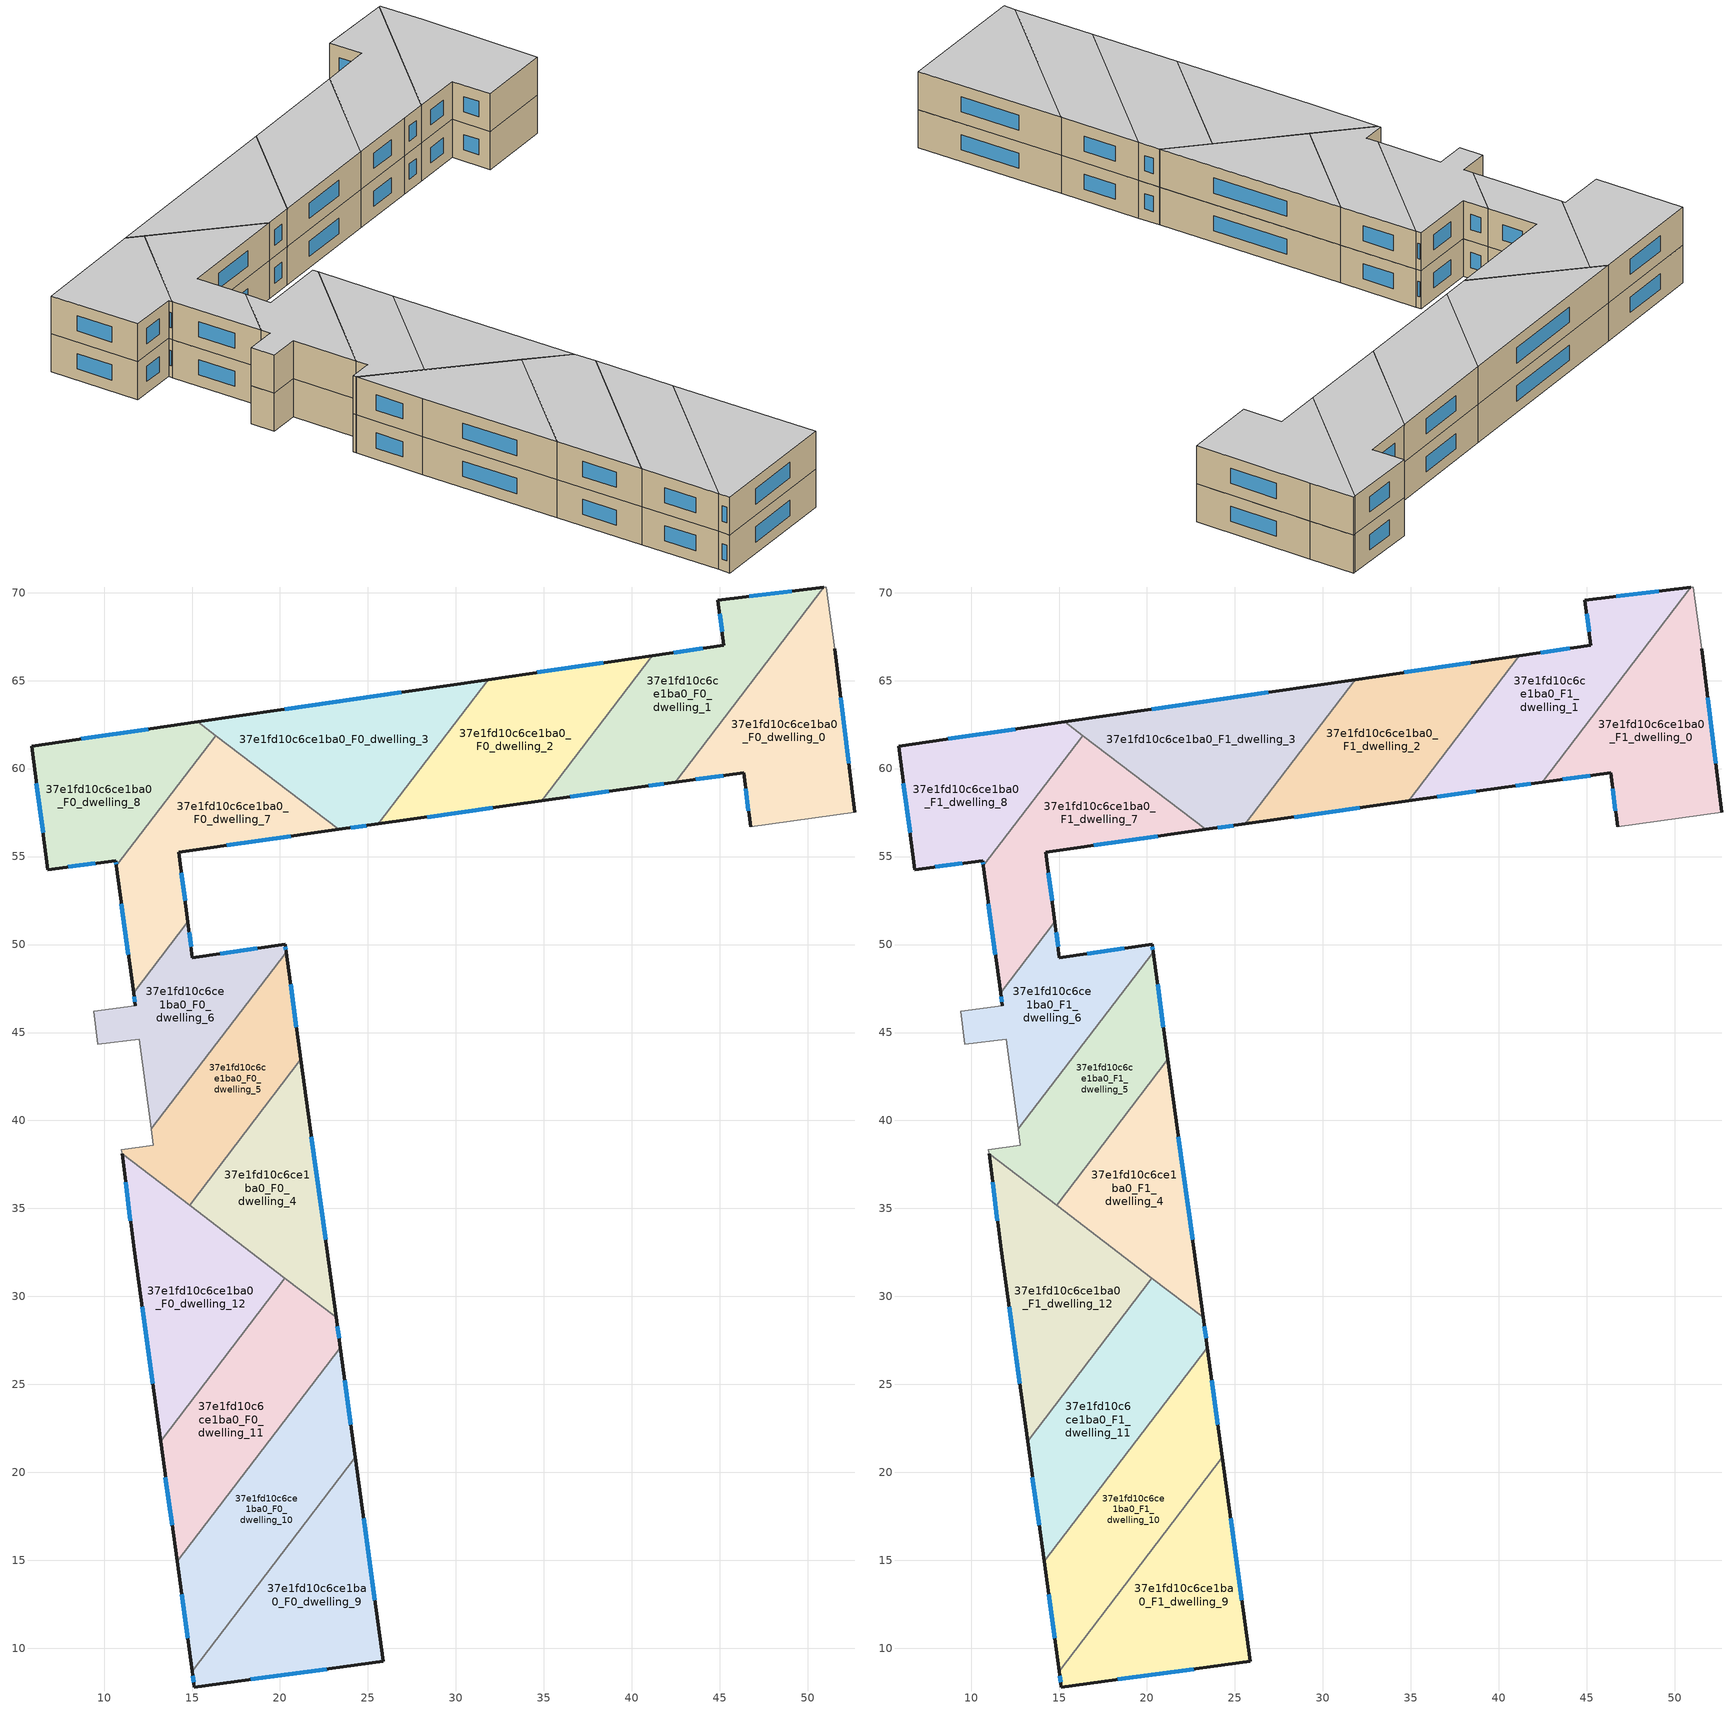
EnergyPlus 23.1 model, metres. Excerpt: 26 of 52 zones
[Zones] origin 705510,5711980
37e1fd10c6ce1ba0_F0_dwelling_0
 floor ground (EU_floor_Construction): 51.06,70.32 51.52,66.82 52.68,57.52 46.74,56.69 46.35,59.76 42.45,59.23 50.9,70.3 z0
 wall outside (EU_wall_Construction): 42.45,59.23 46.35,59.76 46.74,56.69 / 52.68,57.52 51.52,66.82 z0:3
 wall adiabatic (EU_wall_Construction): 46.74,56.69 52.68,57.52 / 51.52,66.82 51.06,70.32 50.9,70.3 z0:3
 wall to 37e1fd10c6ce1ba0_F0_dwelling_1 (EU_wall_Construction): 50.9,70.3 42.45,59.23 z0:3
 window (EU_Window_Construction): 46.46,58.84 46.62,57.61 / 43.62,59.39 45.18,59.6 / 52.33,60.31 51.87,64.04 z0.9:2.1
37e1fd10c6ce1ba0_F0_dwelling_1
 floor ground (EU_floor_Construction): 50.9,70.3 42.45,59.23 40.32,58.94 34.87,58.17 41.16,66.42 45.23,67.01 44.87,69.58 z0
 wall outside (EU_wall_Construction): 34.87,58.17 40.32,58.94 42.45,59.23 / 50.9,70.3 44.87,69.58 45.23,67.01 41.16,66.42 z0:3
 wall to 37e1fd10c6ce1ba0_F0_dwelling_2 (EU_wall_Construction): 41.16,66.42 34.87,58.17 z0:3
 window (EU_Window_Construction): 40.96,59.03 41.81,59.14 / 36.5,58.4 38.69,58.71 / 44.01,66.83 42.38,66.59 / 44.98,68.81 45.12,67.78 / 49.09,70.08 46.68,69.79 z0.9:2.1
37e1fd10c6ce1ba0_F0_dwelling_10
 floor ground (EU_floor_Construction): 23.43,27.09 24.28,20.85 15.01,8.71 14.15,14.94 z0
 wall outside (EU_wall_Construction): 14.15,14.94 15.01,8.71 / 24.28,20.85 23.43,27.09 z0:3
 wall to 37e1fd10c6ce1ba0_F0_dwelling_11 (EU_wall_Construction): 23.43,27.09 14.15,14.94 z0:3
 wall to 37e1fd10c6ce1ba0_F0_dwelling_9 (EU_wall_Construction): 15.01,8.71 24.28,20.85 z0:3
 window (EU_Window_Construction): 14.41,13.07 14.76,10.57 / 24.02,22.72 23.68,25.23 z0.9:2.1
37e1fd10c6ce1ba0_F0_dwelling_11
 floor ground (EU_floor_Construction): 23.19,28.83 23.43,27.09 14.15,14.94 13.21,21.78 20.28,31.05 z0
 wall outside (EU_wall_Construction): 23.43,27.09 23.19,28.83 / 13.21,21.78 14.15,14.94 z0:3
 wall to 37e1fd10c6ce1ba0_F0_dwelling_12 (EU_wall_Construction): 20.28,31.05 13.21,21.78 z0:3
 wall to 37e1fd10c6ce1ba0_F0_dwelling_4 (EU_wall_Construction): 23.19,28.83 20.28,31.05 z0:3
 window (EU_Window_Construction): 23.35,27.61 23.26,28.31 / 13.49,19.73 13.87,16.99 z0.9:2.1
37e1fd10c6ce1ba0_F0_dwelling_12
 floor ground (EU_floor_Construction): 20.28,31.05 13.21,21.78 11.71,32.67 11.02,38.11 z0
 wall outside (EU_wall_Construction): 11.02,38.11 11.71,32.67 13.21,21.78 z0:3
 wall to 37e1fd10c6ce1ba0_F0_dwelling_5 (EU_wall_Construction): 14.86,35.18 11.02,38.11 z0:3
 wall to 37e1fd10c6ce1ba0_F0_dwelling_4 (EU_wall_Construction): 20.28,31.05 14.86,35.18 z0:3
 window (EU_Window_Construction): 12.16,29.41 12.76,25.04 / 11.23,36.48 11.5,34.3 z0.9:2.1
37e1fd10c6ce1ba0_F0_dwelling_2
 floor ground (EU_floor_Construction): 41.16,66.42 34.87,58.17 25.57,56.85 31.83,65.06 z0
 wall outside (EU_wall_Construction): 25.57,56.85 34.87,58.17 / 41.16,66.42 31.83,65.06 z0:3
 wall to 37e1fd10c6ce1ba0_F0_dwelling_3 (EU_wall_Construction): 31.83,65.06 25.57,56.85 z0:3
 window (EU_Window_Construction): 28.36,57.25 32.09,57.77 / 38.37,66.01 34.62,65.46 z0.9:2.1
37e1fd10c6ce1ba0_F0_dwelling_3
 floor ground (EU_floor_Construction): 31.83,65.06 25.57,56.85 23.34,56.54 15.33,62.65 z0
 wall outside (EU_wall_Construction): 23.34,56.54 25.57,56.85 / 31.83,65.06 15.33,62.65 z0:3
 wall to 37e1fd10c6ce1ba0_F0_dwelling_7 (EU_wall_Construction): 16.35,61.87 23.34,56.54 z0:3
 wall to 37e1fd10c6ce1ba0_F0_dwelling_8 (EU_wall_Construction): 15.33,62.65 16.35,61.87 z0:3
 window (EU_Window_Construction): 24.01,56.63 24.9,56.76 / 26.89,64.34 20.27,63.37 z0.9:2.1
37e1fd10c6ce1ba0_F0_dwelling_4
 floor ground (EU_floor_Construction): 21.19,43.47 23.19,28.83 14.86,35.18 z0
 wall outside (EU_wall_Construction): 23.19,28.83 21.19,43.47 z0:3
 wall to 37e1fd10c6ce1ba0_F0_dwelling_5 (EU_wall_Construction): 21.19,43.47 14.86,35.18 z0:3
 window (EU_Window_Construction): 22.59,33.21 21.79,39.09 z0.9:2.1
37e1fd10c6ce1ba0_F0_dwelling_5
 floor ground (EU_floor_Construction): 20.35,49.58 21.19,43.47 14.86,35.18 11.02,38.11 10.99,38.35 12.8,38.59 12.68,39.52 z0
 wall outside (EU_wall_Construction): 21.19,43.47 20.35,49.58 z0:3
 wall adiabatic (EU_wall_Construction): 12.68,39.52 12.8,38.59 10.99,38.35 11.02,38.11 z0:3
 wall to 37e1fd10c6ce1ba0_F0_dwelling_6 (EU_wall_Construction): 20.35,49.58 12.68,39.52 z0:3
 window (EU_Window_Construction): 20.94,45.3 20.6,47.75 z0.9:2.1
37e1fd10c6ce1ba0_F0_dwelling_6
 floor ground (EU_floor_Construction): 20.29,50.01 20.35,49.58 12.68,39.52 12.02,44.63 9.65,44.32 9.41,46.2 11.78,46.52 11.68,47.26 14.76,51.29 15.02,49.26 z0
 wall outside (EU_wall_Construction): 11.68,47.26 11.78,46.52 / 20.35,49.58 20.29,50.01 15.02,49.26 14.76,51.29 z0:3
 wall adiabatic (EU_wall_Construction): 11.78,46.52 9.41,46.2 9.65,44.32 12.02,44.63 12.68,39.52 z0:3
 wall to 37e1fd10c6ce1ba0_F0_dwelling_7 (EU_wall_Construction): 14.76,51.29 11.68,47.26 z0:3
 window (EU_Window_Construction): 11.71,47.04 11.75,46.74 / 14.94,49.87 14.84,50.69 / 18.72,49.78 16.6,49.48 / 20.33,49.7 20.31,49.88 z0.9:2.1
37e1fd10c6ce1ba0_F0_dwelling_7
 floor ground (EU_floor_Construction): 23.34,56.54 14.24,55.25 14.76,51.29 11.68,47.26 10.7,54.47 16.35,61.87 z0
 wall outside (EU_wall_Construction): 14.76,51.29 14.24,55.25 23.34,56.54 / 10.7,54.47 11.68,47.26 z0:3
 wall to 37e1fd10c6ce1ba0_F0_dwelling_8 (EU_wall_Construction): 16.35,61.87 10.7,54.47 z0:3
 window (EU_Window_Construction): 14.6,52.48 14.39,54.07 / 10.99,52.31 11.38,49.42 / 16.96,55.64 20.62,56.15 z0.9:2.1
37e1fd10c6ce1ba0_F0_dwelling_8
 floor ground (EU_floor_Construction): 16.35,61.87 10.7,54.47 10.66,54.76 6.81,54.26 5.88,61.27 15.33,62.65 z0
 wall outside (EU_wall_Construction): 15.33,62.65 5.88,61.27 6.81,54.26 10.66,54.76 10.7,54.47 z0:3
 window (EU_Window_Construction): 10.67,54.67 10.69,54.56 / 7.96,54.41 9.51,54.61 / 6.16,59.17 6.53,56.36 / 12.5,62.24 8.71,61.69 z0.9:2.1
37e1fd10c6ce1ba0_F0_dwelling_9
 floor ground (EU_floor_Construction): 24.28,20.85 25.86,9.26 15.14,7.8 15.01,8.71 z0
 wall outside (EU_wall_Construction): 15.01,8.71 15.14,7.8 25.86,9.26 24.28,20.85 z0:3
 window (EU_Window_Construction): 25.39,12.73 24.75,17.38 / 18.35,8.24 22.65,8.83 / 15.05,8.44 15.1,8.07 z0.9:2.1
37e1fd10c6ce1ba0_F1_dwelling_0
 floor to 37e1fd10c6ce1ba0_F0_dwelling_0 (EU_floor_Construction): 51.06,70.32 51.52,66.82 52.68,57.52 46.74,56.69 46.35,59.76 42.45,59.23 50.9,70.3 z3
 wall outside (EU_wall_Construction): 42.45,59.23 46.35,59.76 46.74,56.69 / 52.68,57.52 51.52,66.82 z3:6
 wall adiabatic (EU_wall_Construction): 46.74,56.69 52.68,57.52 / 51.52,66.82 51.06,70.32 50.9,70.3 z3:6
 wall to 37e1fd10c6ce1ba0_F1_dwelling_1 (EU_wall_Construction): 50.9,70.3 42.45,59.23 z3:6
 window (EU_Window_Construction): 46.46,58.84 46.62,57.61 / 43.62,59.39 45.18,59.6 / 52.33,60.31 51.87,64.04 z3.9:5.1
 ceiling to 37e1fd10c6ce1ba0_F2_dwelling_0 (EU_floor_Construction): 52.68,57.52 51.52,66.82 51.06,70.32 50.9,70.3 42.45,59.23 46.35,59.76 46.74,56.69 z6
37e1fd10c6ce1ba0_F1_dwelling_1
 floor to 37e1fd10c6ce1ba0_F0_dwelling_1 (EU_floor_Construction): 50.9,70.3 42.45,59.23 40.32,58.94 34.87,58.17 41.16,66.42 45.23,67.01 44.87,69.58 z3
 wall outside (EU_wall_Construction): 34.87,58.17 40.32,58.94 42.45,59.23 / 50.9,70.3 44.87,69.58 45.23,67.01 41.16,66.42 z3:6
 wall to 37e1fd10c6ce1ba0_F1_dwelling_2 (EU_wall_Construction): 41.16,66.42 34.87,58.17 z3:6
 window (EU_Window_Construction): 40.96,59.03 41.81,59.14 / 36.5,58.4 38.69,58.71 / 44.01,66.83 42.38,66.59 / 44.98,68.81 45.12,67.78 / 49.09,70.08 46.68,69.79 z3.9:5.1
 ceiling to 37e1fd10c6ce1ba0_F2_dwelling_1 (EU_floor_Construction): 42.45,59.23 50.9,70.3 44.87,69.58 45.23,67.01 41.16,66.42 34.87,58.17 40.32,58.94 z6
37e1fd10c6ce1ba0_F1_dwelling_10
 floor to 37e1fd10c6ce1ba0_F0_dwelling_10 (EU_floor_Construction): 23.42,27.09 24.28,20.85 15.01,8.71 14.15,14.94 z3
 wall outside (EU_wall_Construction): 14.15,14.94 15.01,8.71 / 24.28,20.85 23.43,27.09 z3:6
 wall to 37e1fd10c6ce1ba0_F1_dwelling_11 (EU_wall_Construction): 23.43,27.09 14.15,14.94 z3:6
 wall to 37e1fd10c6ce1ba0_F1_dwelling_9 (EU_wall_Construction): 15.01,8.71 24.28,20.85 z3:6
 window (EU_Window_Construction): 14.41,13.07 14.76,10.57 / 24.02,22.72 23.68,25.23 z3.9:5.1
 ceiling to 37e1fd10c6ce1ba0_F2_dwelling_10 (EU_floor_Construction): 15.01,8.71 24.28,20.85 23.42,27.09 14.15,14.94 z6
37e1fd10c6ce1ba0_F1_dwelling_11
 floor to 37e1fd10c6ce1ba0_F0_dwelling_11 (EU_floor_Construction): 23.19,28.83 23.42,27.09 14.15,14.94 13.21,21.78 20.28,31.05 z3
 wall outside (EU_wall_Construction): 23.43,27.09 23.19,28.83 / 13.21,21.78 14.15,14.94 z3:6
 wall to 37e1fd10c6ce1ba0_F1_dwelling_12 (EU_wall_Construction): 20.28,31.05 13.21,21.78 z3:6
 wall to 37e1fd10c6ce1ba0_F1_dwelling_4 (EU_wall_Construction): 23.19,28.83 20.28,31.05 z3:6
 window (EU_Window_Construction): 23.35,27.61 23.26,28.31 / 13.49,19.73 13.87,16.99 z3.9:5.1
 ceiling to 37e1fd10c6ce1ba0_F2_dwelling_11 (EU_floor_Construction): 14.15,14.94 23.42,27.09 23.19,28.83 20.28,31.05 13.21,21.78 z6
37e1fd10c6ce1ba0_F1_dwelling_12
 floor to 37e1fd10c6ce1ba0_F0_dwelling_12 (EU_floor_Construction): 20.28,31.05 13.21,21.78 11.71,32.67 11.02,38.11 z3
 wall outside (EU_wall_Construction): 11.02,38.11 11.71,32.67 13.21,21.78 z3:6
 wall to 37e1fd10c6ce1ba0_F1_dwelling_5 (EU_wall_Construction): 14.86,35.18 11.02,38.11 z3:6
 wall to 37e1fd10c6ce1ba0_F1_dwelling_4 (EU_wall_Construction): 20.28,31.05 14.86,35.18 z3:6
 window (EU_Window_Construction): 12.16,29.41 12.76,25.04 / 11.23,36.48 11.5,34.3 z3.9:5.1
 ceiling to 37e1fd10c6ce1ba0_F2_dwelling_12 (EU_floor_Construction): 13.21,21.78 20.28,31.05 11.02,38.11 11.71,32.67 z6
37e1fd10c6ce1ba0_F1_dwelling_2
 floor to 37e1fd10c6ce1ba0_F0_dwelling_2 (EU_floor_Construction): 41.16,66.42 34.87,58.17 25.57,56.85 31.83,65.06 z3
 wall outside (EU_wall_Construction): 25.57,56.85 34.87,58.17 / 41.16,66.42 31.83,65.06 z3:6
 wall to 37e1fd10c6ce1ba0_F1_dwelling_3 (EU_wall_Construction): 31.83,65.06 25.57,56.85 z3:6
 window (EU_Window_Construction): 28.36,57.25 32.09,57.77 / 38.37,66.01 34.62,65.46 z3.9:5.1
 ceiling to 37e1fd10c6ce1ba0_F2_dwelling_2 (EU_floor_Construction): 34.87,58.17 41.16,66.42 31.83,65.06 25.57,56.85 z6
37e1fd10c6ce1ba0_F1_dwelling_3
 floor to 37e1fd10c6ce1ba0_F0_dwelling_3 (EU_floor_Construction): 31.83,65.06 25.57,56.85 23.34,56.54 15.33,62.65 z3
 wall outside (EU_wall_Construction): 23.34,56.54 25.57,56.85 / 31.83,65.06 15.33,62.65 z3:6
 wall to 37e1fd10c6ce1ba0_F1_dwelling_7 (EU_wall_Construction): 16.35,61.87 23.34,56.54 z3:6
 wall to 37e1fd10c6ce1ba0_F1_dwelling_8 (EU_wall_Construction): 15.33,62.65 16.35,61.87 z3:6
 window (EU_Window_Construction): 24.01,56.63 24.9,56.76 / 26.89,64.34 20.27,63.37 z3.9:5.1
 ceiling to 37e1fd10c6ce1ba0_F2_dwelling_3 (EU_floor_Construction): 25.57,56.85 31.83,65.06 15.33,62.65 23.34,56.54 z6
37e1fd10c6ce1ba0_F1_dwelling_4
 floor to 37e1fd10c6ce1ba0_F0_dwelling_4 (EU_floor_Construction): 21.19,43.47 23.19,28.83 14.86,35.18 z3
 wall outside (EU_wall_Construction): 23.19,28.83 21.19,43.47 z3:6
 wall to 37e1fd10c6ce1ba0_F1_dwelling_5 (EU_wall_Construction): 21.19,43.47 14.86,35.18 z3:6
 window (EU_Window_Construction): 22.59,33.21 21.79,39.09 z3.9:5.1
 ceiling to 37e1fd10c6ce1ba0_F2_dwelling_4 (EU_floor_Construction): 23.19,28.83 21.19,43.47 14.86,35.18 z6
37e1fd10c6ce1ba0_F1_dwelling_5
 floor to 37e1fd10c6ce1ba0_F0_dwelling_5 (EU_floor_Construction): 20.35,49.58 21.19,43.47 14.86,35.18 11.02,38.11 10.99,38.35 12.8,38.59 12.68,39.52 z3
 wall outside (EU_wall_Construction): 21.19,43.47 20.35,49.58 z3:6
 wall adiabatic (EU_wall_Construction): 12.68,39.52 12.8,38.59 10.99,38.35 11.02,38.11 z3:6
 wall to 37e1fd10c6ce1ba0_F1_dwelling_6 (EU_wall_Construction): 20.35,49.58 12.68,39.52 z3:6
 window (EU_Window_Construction): 20.94,45.3 20.6,47.75 z3.9:5.1
 ceiling to 37e1fd10c6ce1ba0_F2_dwelling_5 (EU_floor_Construction): 14.86,35.18 21.19,43.47 20.35,49.58 12.68,39.52 12.8,38.59 10.99,38.35 11.02,38.11 z6
37e1fd10c6ce1ba0_F1_dwelling_6
 floor to 37e1fd10c6ce1ba0_F0_dwelling_6 (EU_floor_Construction): 20.29,50.01 20.35,49.58 12.68,39.52 12.01,44.63 9.65,44.32 9.41,46.2 11.78,46.52 11.68,47.26 14.76,51.29 15.02,49.26 z3
 wall outside (EU_wall_Construction): 11.68,47.26 11.78,46.52 / 20.35,49.58 20.29,50.01 15.02,49.26 14.76,51.29 z3:6
 wall adiabatic (EU_wall_Construction): 11.78,46.52 9.41,46.2 9.65,44.32 12.02,44.63 12.68,39.52 z3:6
 wall to 37e1fd10c6ce1ba0_F1_dwelling_7 (EU_wall_Construction): 14.76,51.29 11.68,47.26 z3:6
 window (EU_Window_Construction): 11.71,47.04 11.75,46.74 / 14.94,49.87 14.84,50.69 / 18.72,49.78 16.6,49.48 / 20.33,49.7 20.31,49.88 z3.9:5.1
 ceiling to 37e1fd10c6ce1ba0_F2_dwelling_6 (EU_floor_Construction): 12.68,39.52 20.35,49.58 20.29,50.01 15.02,49.26 14.76,51.29 11.68,47.26 11.78,46.52 9.41,46.2 9.65,44.32 12.01,44.63 z6
37e1fd10c6ce1ba0_F1_dwelling_7
 floor to 37e1fd10c6ce1ba0_F0_dwelling_7 (EU_floor_Construction): 23.34,56.54 14.24,55.25 14.76,51.29 11.68,47.26 10.7,54.47 16.35,61.87 z3
 wall outside (EU_wall_Construction): 14.76,51.29 14.24,55.25 23.34,56.54 / 10.7,54.47 11.68,47.26 z3:6
 wall to 37e1fd10c6ce1ba0_F1_dwelling_8 (EU_wall_Construction): 16.35,61.87 10.7,54.47 z3:6
 window (EU_Window_Construction): 14.6,52.48 14.39,54.07 / 10.99,52.31 11.38,49.42 / 16.96,55.64 20.62,56.15 z3.9:5.1
 ceiling to 37e1fd10c6ce1ba0_F2_dwelling_7 (EU_floor_Construction): 23.34,56.54 16.35,61.87 10.7,54.47 11.68,47.26 14.76,51.29 14.24,55.25 z6
37e1fd10c6ce1ba0_F1_dwelling_8
 floor to 37e1fd10c6ce1ba0_F0_dwelling_8 (EU_floor_Construction): 16.35,61.87 10.7,54.47 10.66,54.76 6.81,54.26 5.88,61.27 15.33,62.65 z3
 wall outside (EU_wall_Construction): 15.33,62.65 5.88,61.27 6.81,54.26 10.66,54.76 10.7,54.47 z3:6
 window (EU_Window_Construction): 10.67,54.67 10.69,54.56 / 7.96,54.41 9.51,54.61 / 6.16,59.17 6.53,56.36 / 12.5,62.24 8.71,61.69 z3.9:5.1
 ceiling to 37e1fd10c6ce1ba0_F2_dwelling_8 (EU_floor_Construction): 10.7,54.47 16.35,61.87 15.33,62.65 5.88,61.27 6.81,54.26 10.66,54.76 z6
37e1fd10c6ce1ba0_F1_dwelling_9
 floor to 37e1fd10c6ce1ba0_F0_dwelling_9 (EU_floor_Construction): 24.28,20.85 25.86,9.26 15.14,7.8 15.01,8.71 z3
 wall outside (EU_wall_Construction): 15.01,8.71 15.14,7.8 25.86,9.26 24.28,20.85 z3:6
 window (EU_Window_Construction): 25.39,12.73 24.75,17.38 / 18.35,8.24 22.65,8.83 / 15.05,8.44 15.1,8.07 z3.9:5.1
 ceiling to 37e1fd10c6ce1ba0_F2_dwelling_9 (EU_floor_Construction): 25.86,9.26 24.28,20.85 15.01,8.71 15.14,7.8 z6
[Building]
EU S2 Campaign: North Axis=0; Terrain=City; Solar Distribution=FullExterior
[Site:Location]
London: Latitude=51.5; Longitude=-0.5; Time Zone=0; Elevation=25
[SizingPeriod:WeatherFileDays]
AnnualSizingPeriod: Begin Month=1; Begin Day of Month=1; End Month=12; End Day of Month=31; Day of Week for Start Day=Monday; Use Weather File Daylight Saving Period=No; Use Weather File Rain and Snow Indicators=No
[MATERIAL]
EU_InternalMass_Material: Roughness=MediumRough; Thickness=0.1; Conductivity=1; Density=1800; Specific Heat=900; Thermal Absorptance=0.9; Solar Absorptance=0.7; Visible Absorptance=0.7
[MATERIAL:NOMASS] Roughness=MediumRough; Thermal Absorptance=0.9; Solar Absorptance=0.7; Visible Absorptance=0.7
Name | Thermal Resistance
EU_wall_NoMass | 1.04674
EU_floor_NoMass | 2.04616
[WINDOWMATERIAL:SIMPLEGLAZINGSYSTEM]
EU_Window_SimpleGlazing: UFactor=4.25843; Solar Heat Gain Coefficient=0.85; Visible Transmittance=0.85
[CONSTRUCTION]
EU_wall_Construction: EU_wall_NoMass
EU_floor_Construction: EU_floor_NoMass
EU_Window_Construction: EU_Window_SimpleGlazing
EU_InternalMass_Construction: EU_InternalMass_Material
[ZONE] Type=1; Multiplier=1; Ceiling Height=autocalculate; Floor Area=autocalculate; Part of Total Floor Area=Yes
Name | Volume
37e1fd10c6ce1ba0_F0_dwelling_0; 37e1fd10c6ce1ba0_F1_dwelling_0 | 204.683
37e1fd10c6ce1ba0_F0_dwelling_1; 37e1fd10c6ce1ba0_F1_dwelling_1; 37e1fd10c6ce1ba0_F0_dwelling_2 | 204.688
37e1fd10c6ce1ba0_F0_dwelling_10; 37e1fd10c6ce1ba0_F1_dwelling_10 | 204.664
37e1fd10c6ce1ba0_F0_dwelling_11; 37e1fd10c6ce1ba0_F1_dwelling_11 | 204.731
37e1fd10c6ce1ba0_F0_dwelling_12 | 204.672
37e1fd10c6ce1ba0_F1_dwelling_12 | 204.671
37e1fd10c6ce1ba0_F1_dwelling_2 | 204.686
37e1fd10c6ce1ba0_F0_dwelling_3; 37e1fd10c6ce1ba0_F1_dwelling_3 | 204.691
37e1fd10c6ce1ba0_F0_dwelling_4; 37e1fd10c6ce1ba0_F1_dwelling_4 | 163.757
37e1fd10c6ce1ba0_F0_dwelling_5 | 164.654
37e1fd10c6ce1ba0_F1_dwelling_5 | 164.653
37e1fd10c6ce1ba0_F0_dwelling_6 | 146.758
37e1fd10c6ce1ba0_F1_dwelling_6 | 146.761
37e1fd10c6ce1ba0_F0_dwelling_7; 37e1fd10c6ce1ba0_F1_dwelling_7 | 179.832
37e1fd10c6ce1ba0_F0_dwelling_8; 37e1fd10c6ce1ba0_F1_dwelling_8 | 163.747
37e1fd10c6ce1ba0_F0_dwelling_9; 37e1fd10c6ce1ba0_F1_dwelling_9 | 204.695
[INTERNALMASS] Construction=EU_InternalMass_Construction
Name | Zone or ZoneList | Surface Area
37e1fd10c6ce1ba0_F0_dwelling_0_EU_InternalMass | 37e1fd10c6ce1ba0_F0_dwelling_0 | 68.2275
37e1fd10c6ce1ba0_F0_dwelling_1_EU_InternalMass | 37e1fd10c6ce1ba0_F0_dwelling_1 | 68.2295
37e1fd10c6ce1ba0_F0_dwelling_2_EU_InternalMass | 37e1fd10c6ce1ba0_F0_dwelling_2 | 68.2291
37e1fd10c6ce1ba0_F0_dwelling_3_EU_InternalMass | 37e1fd10c6ce1ba0_F0_dwelling_3 | 68.2295
37e1fd10c6ce1ba0_F0_dwelling_4_EU_InternalMass | 37e1fd10c6ce1ba0_F0_dwelling_4 | 54.5858
37e1fd10c6ce1ba0_F0_dwelling_5_EU_InternalMass | 37e1fd10c6ce1ba0_F0_dwelling_5 | 54.8837
37e1fd10c6ce1ba0_F0_dwelling_6_EU_InternalMass | 37e1fd10c6ce1ba0_F0_dwelling_6 | 48.9201
37e1fd10c6ce1ba0_F0_dwelling_7_EU_InternalMass | 37e1fd10c6ce1ba0_F0_dwelling_7 | 59.9473
37e1fd10c6ce1ba0_F0_dwelling_8_EU_InternalMass | 37e1fd10c6ce1ba0_F0_dwelling_8 | 54.5823
37e1fd10c6ce1ba0_F0_dwelling_9_EU_InternalMass | 37e1fd10c6ce1ba0_F0_dwelling_9 | 68.2317
37e1fd10c6ce1ba0_F0_dwelling_10_EU_InternalMass | 37e1fd10c6ce1ba0_F0_dwelling_10 | 68.2213
37e1fd10c6ce1ba0_F0_dwelling_11_EU_InternalMass | 37e1fd10c6ce1ba0_F0_dwelling_11 | 68.2435
37e1fd10c6ce1ba0_F0_dwelling_12_EU_InternalMass | 37e1fd10c6ce1ba0_F0_dwelling_12 | 68.2238
37e1fd10c6ce1ba0_F1_dwelling_0_EU_InternalMass | 37e1fd10c6ce1ba0_F1_dwelling_0 | 68.2275
37e1fd10c6ce1ba0_F1_dwelling_1_EU_InternalMass | 37e1fd10c6ce1ba0_F1_dwelling_1 | 68.2295
37e1fd10c6ce1ba0_F1_dwelling_2_EU_InternalMass | 37e1fd10c6ce1ba0_F1_dwelling_2 | 68.2291
37e1fd10c6ce1ba0_F1_dwelling_3_EU_InternalMass | 37e1fd10c6ce1ba0_F1_dwelling_3 | 68.2295
37e1fd10c6ce1ba0_F1_dwelling_4_EU_InternalMass | 37e1fd10c6ce1ba0_F1_dwelling_4 | 54.5858
37e1fd10c6ce1ba0_F1_dwelling_5_EU_InternalMass | 37e1fd10c6ce1ba0_F1_dwelling_5 | 54.8837
37e1fd10c6ce1ba0_F1_dwelling_6_EU_InternalMass | 37e1fd10c6ce1ba0_F1_dwelling_6 | 48.9201
37e1fd10c6ce1ba0_F1_dwelling_7_EU_InternalMass | 37e1fd10c6ce1ba0_F1_dwelling_7 | 59.9473
37e1fd10c6ce1ba0_F1_dwelling_8_EU_InternalMass | 37e1fd10c6ce1ba0_F1_dwelling_8 | 54.5823
37e1fd10c6ce1ba0_F1_dwelling_9_EU_InternalMass | 37e1fd10c6ce1ba0_F1_dwelling_9 | 68.2317
37e1fd10c6ce1ba0_F1_dwelling_10_EU_InternalMass | 37e1fd10c6ce1ba0_F1_dwelling_10 | 68.2213
37e1fd10c6ce1ba0_F1_dwelling_11_EU_InternalMass | 37e1fd10c6ce1ba0_F1_dwelling_11 | 68.2435
37e1fd10c6ce1ba0_F1_dwelling_12_EU_InternalMass | 37e1fd10c6ce1ba0_F1_dwelling_12 | 68.2238
[OTHEREQUIPMENT] Fuel Type=Electricity; Design Level Calculation Method=Watts/Area; Power per Zone Floor Area=1; Fraction Latent=0; Fraction Radiant=0; Fraction Lost=0; Carbon Dioxide Generation Rate=0; EndUse Subcategory=EU_Step8_InternalGains
Name | Zone or ZoneList or Space or SpaceList | Schedule
EU_Step8_InternalGain_37e1fd10c6ce1ba0_F0_dwelling_0_f000 | 37e1fd10c6ce1ba0_F0_dwelling_0 | EU_Step8_GainSchedule_37e1fd10c6ce1ba0_F0_dwelling_0_f000
EU_Step8_InternalGain_37e1fd10c6ce1ba0_F0_dwelling_1_f000 | 37e1fd10c6ce1ba0_F0_dwelling_1 | EU_Step8_GainSchedule_37e1fd10c6ce1ba0_F0_dwelling_1_f000
EU_Step8_InternalGain_37e1fd10c6ce1ba0_F0_dwelling_2_f000 | 37e1fd10c6ce1ba0_F0_dwelling_2 | EU_Step8_GainSchedule_37e1fd10c6ce1ba0_F0_dwelling_2_f000
EU_Step8_InternalGain_37e1fd10c6ce1ba0_F0_dwelling_3_f000 | 37e1fd10c6ce1ba0_F0_dwelling_3 | EU_Step8_GainSchedule_37e1fd10c6ce1ba0_F0_dwelling_3_f000
EU_Step8_InternalGain_37e1fd10c6ce1ba0_F0_dwelling_4_f000 | 37e1fd10c6ce1ba0_F0_dwelling_4 | EU_Step8_GainSchedule_37e1fd10c6ce1ba0_F0_dwelling_4_f000
EU_Step8_InternalGain_37e1fd10c6ce1ba0_F0_dwelling_5_f000 | 37e1fd10c6ce1ba0_F0_dwelling_5 | EU_Step8_GainSchedule_37e1fd10c6ce1ba0_F0_dwelling_5_f000
EU_Step8_InternalGain_37e1fd10c6ce1ba0_F0_dwelling_6_f000 | 37e1fd10c6ce1ba0_F0_dwelling_6 | EU_Step8_GainSchedule_37e1fd10c6ce1ba0_F0_dwelling_6_f000
EU_Step8_InternalGain_37e1fd10c6ce1ba0_F0_dwelling_7_f000 | 37e1fd10c6ce1ba0_F0_dwelling_7 | EU_Step8_GainSchedule_37e1fd10c6ce1ba0_F0_dwelling_7_f000
EU_Step8_InternalGain_37e1fd10c6ce1ba0_F0_dwelling_8_f000 | 37e1fd10c6ce1ba0_F0_dwelling_8 | EU_Step8_GainSchedule_37e1fd10c6ce1ba0_F0_dwelling_8_f000
EU_Step8_InternalGain_37e1fd10c6ce1ba0_F0_dwelling_9_f000 | 37e1fd10c6ce1ba0_F0_dwelling_9 | EU_Step8_GainSchedule_37e1fd10c6ce1ba0_F0_dwelling_9_f000
EU_Step8_InternalGain_37e1fd10c6ce1ba0_F0_dwelling_10_f000 | 37e1fd10c6ce1ba0_F0_dwelling_10 | EU_Step8_GainSchedule_37e1fd10c6ce1ba0_F0_dwelling_10_f000
EU_Step8_InternalGain_37e1fd10c6ce1ba0_F0_dwelling_11_f000 | 37e1fd10c6ce1ba0_F0_dwelling_11 | EU_Step8_GainSchedule_37e1fd10c6ce1ba0_F0_dwelling_11_f000
EU_Step8_InternalGain_37e1fd10c6ce1ba0_F0_dwelling_12_f000 | 37e1fd10c6ce1ba0_F0_dwelling_12 | EU_Step8_GainSchedule_37e1fd10c6ce1ba0_F0_dwelling_12_f000
EU_Step8_InternalGain_37e1fd10c6ce1ba0_F1_dwelling_0_f000 | 37e1fd10c6ce1ba0_F1_dwelling_0 | EU_Step8_GainSchedule_37e1fd10c6ce1ba0_F1_dwelling_0_f000
EU_Step8_InternalGain_37e1fd10c6ce1ba0_F1_dwelling_1_f000 | 37e1fd10c6ce1ba0_F1_dwelling_1 | EU_Step8_GainSchedule_37e1fd10c6ce1ba0_F1_dwelling_1_f000
EU_Step8_InternalGain_37e1fd10c6ce1ba0_F1_dwelling_2_f000 | 37e1fd10c6ce1ba0_F1_dwelling_2 | EU_Step8_GainSchedule_37e1fd10c6ce1ba0_F1_dwelling_2_f000
EU_Step8_InternalGain_37e1fd10c6ce1ba0_F1_dwelling_3_f000 | 37e1fd10c6ce1ba0_F1_dwelling_3 | EU_Step8_GainSchedule_37e1fd10c6ce1ba0_F1_dwelling_3_f000
EU_Step8_InternalGain_37e1fd10c6ce1ba0_F1_dwelling_4_f000 | 37e1fd10c6ce1ba0_F1_dwelling_4 | EU_Step8_GainSchedule_37e1fd10c6ce1ba0_F1_dwelling_4_f000
EU_Step8_InternalGain_37e1fd10c6ce1ba0_F1_dwelling_5_f000 | 37e1fd10c6ce1ba0_F1_dwelling_5 | EU_Step8_GainSchedule_37e1fd10c6ce1ba0_F1_dwelling_5_f000
EU_Step8_InternalGain_37e1fd10c6ce1ba0_F1_dwelling_6_f000 | 37e1fd10c6ce1ba0_F1_dwelling_6 | EU_Step8_GainSchedule_37e1fd10c6ce1ba0_F1_dwelling_6_f000
EU_Step8_InternalGain_37e1fd10c6ce1ba0_F1_dwelling_7_f000 | 37e1fd10c6ce1ba0_F1_dwelling_7 | EU_Step8_GainSchedule_37e1fd10c6ce1ba0_F1_dwelling_7_f000
EU_Step8_InternalGain_37e1fd10c6ce1ba0_F1_dwelling_8_f000 | 37e1fd10c6ce1ba0_F1_dwelling_8 | EU_Step8_GainSchedule_37e1fd10c6ce1ba0_F1_dwelling_8_f000
EU_Step8_InternalGain_37e1fd10c6ce1ba0_F1_dwelling_9_f000 | 37e1fd10c6ce1ba0_F1_dwelling_9 | EU_Step8_GainSchedule_37e1fd10c6ce1ba0_F1_dwelling_9_f000
EU_Step8_InternalGain_37e1fd10c6ce1ba0_F1_dwelling_10_f000 | 37e1fd10c6ce1ba0_F1_dwelling_10 | EU_Step8_GainSchedule_37e1fd10c6ce1ba0_F1_dwelling_10_f000
EU_Step8_InternalGain_37e1fd10c6ce1ba0_F1_dwelling_11_f000 | 37e1fd10c6ce1ba0_F1_dwelling_11 | EU_Step8_GainSchedule_37e1fd10c6ce1ba0_F1_dwelling_11_f000
EU_Step8_InternalGain_37e1fd10c6ce1ba0_F1_dwelling_12_f000 | 37e1fd10c6ce1ba0_F1_dwelling_12 | EU_Step8_GainSchedule_37e1fd10c6ce1ba0_F1_dwelling_12_f000
[ZONEVENTILATION:DESIGNFLOWRATE] Schedule=EU_AlwaysOn; Design Flow Rate Calculation Method=AirChanges/Hour; Air Changes per Hour=0.488719; Ventilation Type=Natural; Fan Pressure Rise=0; Fan Total Efficiency=1; Constant Term Coefficient=1; Temperature Term Coefficient=0; Velocity Term Coefficient=0; Velocity Squared Term Coefficient=0; Minimum Indoor Temperature=-100; Maximum Indoor Temperature=100; Delta Temperature=-100; Minimum Outdoor Temperature=-100; Maximum Outdoor Temperature=100; Maximum Wind Speed=40
Name | Zone or ZoneList or Space or SpaceList
EU_ConstantAir_37e1fd10c6ce1ba0_F0_dwelling_0 | 37e1fd10c6ce1ba0_F0_dwelling_0
EU_ConstantAir_37e1fd10c6ce1ba0_F0_dwelling_1 | 37e1fd10c6ce1ba0_F0_dwelling_1
EU_ConstantAir_37e1fd10c6ce1ba0_F0_dwelling_2 | 37e1fd10c6ce1ba0_F0_dwelling_2
EU_ConstantAir_37e1fd10c6ce1ba0_F0_dwelling_3 | 37e1fd10c6ce1ba0_F0_dwelling_3
EU_ConstantAir_37e1fd10c6ce1ba0_F0_dwelling_4 | 37e1fd10c6ce1ba0_F0_dwelling_4
EU_ConstantAir_37e1fd10c6ce1ba0_F0_dwelling_5 | 37e1fd10c6ce1ba0_F0_dwelling_5
EU_ConstantAir_37e1fd10c6ce1ba0_F0_dwelling_6 | 37e1fd10c6ce1ba0_F0_dwelling_6
EU_ConstantAir_37e1fd10c6ce1ba0_F0_dwelling_7 | 37e1fd10c6ce1ba0_F0_dwelling_7
EU_ConstantAir_37e1fd10c6ce1ba0_F0_dwelling_8 | 37e1fd10c6ce1ba0_F0_dwelling_8
EU_ConstantAir_37e1fd10c6ce1ba0_F0_dwelling_9 | 37e1fd10c6ce1ba0_F0_dwelling_9
EU_ConstantAir_37e1fd10c6ce1ba0_F0_dwelling_10 | 37e1fd10c6ce1ba0_F0_dwelling_10
EU_ConstantAir_37e1fd10c6ce1ba0_F0_dwelling_11 | 37e1fd10c6ce1ba0_F0_dwelling_11
EU_ConstantAir_37e1fd10c6ce1ba0_F0_dwelling_12 | 37e1fd10c6ce1ba0_F0_dwelling_12
EU_ConstantAir_37e1fd10c6ce1ba0_F1_dwelling_0 | 37e1fd10c6ce1ba0_F1_dwelling_0
EU_ConstantAir_37e1fd10c6ce1ba0_F1_dwelling_1 | 37e1fd10c6ce1ba0_F1_dwelling_1
EU_ConstantAir_37e1fd10c6ce1ba0_F1_dwelling_2 | 37e1fd10c6ce1ba0_F1_dwelling_2
EU_ConstantAir_37e1fd10c6ce1ba0_F1_dwelling_3 | 37e1fd10c6ce1ba0_F1_dwelling_3
EU_ConstantAir_37e1fd10c6ce1ba0_F1_dwelling_4 | 37e1fd10c6ce1ba0_F1_dwelling_4
EU_ConstantAir_37e1fd10c6ce1ba0_F1_dwelling_5 | 37e1fd10c6ce1ba0_F1_dwelling_5
EU_ConstantAir_37e1fd10c6ce1ba0_F1_dwelling_6 | 37e1fd10c6ce1ba0_F1_dwelling_6
EU_ConstantAir_37e1fd10c6ce1ba0_F1_dwelling_7 | 37e1fd10c6ce1ba0_F1_dwelling_7
EU_ConstantAir_37e1fd10c6ce1ba0_F1_dwelling_8 | 37e1fd10c6ce1ba0_F1_dwelling_8
EU_ConstantAir_37e1fd10c6ce1ba0_F1_dwelling_9 | 37e1fd10c6ce1ba0_F1_dwelling_9
EU_ConstantAir_37e1fd10c6ce1ba0_F1_dwelling_10 | 37e1fd10c6ce1ba0_F1_dwelling_10
EU_ConstantAir_37e1fd10c6ce1ba0_F1_dwelling_11 | 37e1fd10c6ce1ba0_F1_dwelling_11
EU_ConstantAir_37e1fd10c6ce1ba0_F1_dwelling_12 | 37e1fd10c6ce1ba0_F1_dwelling_12
[HVACTEMPLATE:THERMOSTAT] Constant Heating Setpoint=20; Constant Cooling Setpoint=50
EU_HeatOnly_37e1fd10c6ce1ba0_F0_dwelling_0; EU_HeatOnly_37e1fd10c6ce1ba0_F0_dwelling_1; EU_HeatOnly_37e1fd10c6ce1ba0_F0_dwelling_2; EU_HeatOnly_37e1fd10c6ce1ba0_F0_dwelling_3; EU_HeatOnly_37e1fd10c6ce1ba0_F0_dwelling_4; EU_HeatOnly_37e1fd10c6ce1ba0_F0_dwelling_5; EU_HeatOnly_37e1fd10c6ce1ba0_F0_dwelling_6; EU_HeatOnly_37e1fd10c6ce1ba0_F0_dwelling_7; EU_HeatOnly_37e1fd10c6ce1ba0_F0_dwelling_8; EU_HeatOnly_37e1fd10c6ce1ba0_F0_dwelling_9; EU_HeatOnly_37e1fd10c6ce1ba0_F0_dwelling_10; EU_HeatOnly_37e1fd10c6ce1ba0_F0_dwelling_11; EU_HeatOnly_37e1fd10c6ce1ba0_F0_dwelling_12; EU_HeatOnly_37e1fd10c6ce1ba0_F1_dwelling_0; EU_HeatOnly_37e1fd10c6ce1ba0_F1_dwelling_1; EU_HeatOnly_37e1fd10c6ce1ba0_F1_dwelling_2; EU_HeatOnly_37e1fd10c6ce1ba0_F1_dwelling_3; EU_HeatOnly_37e1fd10c6ce1ba0_F1_dwelling_4; EU_HeatOnly_37e1fd10c6ce1ba0_F1_dwelling_5; EU_HeatOnly_37e1fd10c6ce1ba0_F1_dwelling_6; EU_HeatOnly_37e1fd10c6ce1ba0_F1_dwelling_7; EU_HeatOnly_37e1fd10c6ce1ba0_F1_dwelling_8; EU_HeatOnly_37e1fd10c6ce1ba0_F1_dwelling_9; EU_HeatOnly_37e1fd10c6ce1ba0_F1_dwelling_10; EU_HeatOnly_37e1fd10c6ce1ba0_F1_dwelling_11; EU_HeatOnly_37e1fd10c6ce1ba0_F1_dwelling_12; EU_HeatOnly_37e1fd10c6ce1ba0_F2_dwelling_0; EU_HeatOnly_37e1fd10c6ce1ba0_F2_dwelling_1; EU_HeatOnly_37e1fd10c6ce1ba0_F2_dwelling_2; EU_HeatOnly_37e1fd10c6ce1ba0_F2_dwelling_3; EU_HeatOnly_37e1fd10c6ce1ba0_F2_dwelling_4; EU_HeatOnly_37e1fd10c6ce1ba0_F2_dwelling_5; EU_HeatOnly_37e1fd10c6ce1ba0_F2_dwelling_6; EU_HeatOnly_37e1fd10c6ce1ba0_F2_dwelling_7; EU_HeatOnly_37e1fd10c6ce1ba0_F2_dwelling_8; EU_HeatOnly_37e1fd10c6ce1ba0_F2_dwelling_9; EU_HeatOnly_37e1fd10c6ce1ba0_F2_dwelling_10; EU_HeatOnly_37e1fd10c6ce1ba0_F2_dwelling_11; EU_HeatOnly_37e1fd10c6ce1ba0_F2_dwelling_12; EU_HeatOnly_37e1fd10c6ce1ba0_F3_dwelling_0; EU_HeatOnly_37e1fd10c6ce1ba0_F3_dwelling_1; EU_HeatOnly_37e1fd10c6ce1ba0_F3_dwelling_2; EU_HeatOnly_37e1fd10c6ce1ba0_F3_dwelling_3; EU_HeatOnly_37e1fd10c6ce1ba0_F3_dwelling_4; EU_HeatOnly_37e1fd10c6ce1ba0_F3_dwelling_5; EU_HeatOnly_37e1fd10c6ce1ba0_F3_dwelling_6; EU_HeatOnly_37e1fd10c6ce1ba0_F3_dwelling_7; EU_HeatOnly_37e1fd10c6ce1ba0_F3_dwelling_8; EU_HeatOnly_37e1fd10c6ce1ba0_F3_dwelling_9; EU_HeatOnly_37e1fd10c6ce1ba0_F3_dwelling_10; EU_HeatOnly_37e1fd10c6ce1ba0_F3_dwelling_11; EU_HeatOnly_37e1fd10c6ce1ba0_F3_dwelling_12
[HVACTEMPLATE:ZONE:IDEALLOADSAIRSYSTEM] System Availability Schedule=EU_AlwaysOn; Maximum Heating Supply Air Temperature=50; Minimum Cooling Supply Air Temperature=13; Maximum Heating Supply Air Humidity Ratio=0.0156; Minimum Cooling Supply Air Humidity Ratio=0.0077; Heating Limit=NoLimit; Cooling Limit=NoLimit; Heating Availability Schedule=EU_AlwaysOn; Cooling Availability Schedule=EU_CoolingOff; Dehumidification Control Type=ConstantSensibleHeatRatio; Cooling Sensible Heat Ratio=0.7; Dehumidification Setpoint=60; Humidification Control Type=None; Humidification Setpoint=30; Outdoor Air Method=None; Outdoor Air Flow Rate per Person=0.00944; Outdoor Air Flow Rate per Zone Floor Area=0; Outdoor Air Flow Rate per Zone=0; Demand Controlled Ventilation Type=None; Outdoor Air Economizer Type=NoEconomizer; Heat Recovery Type=None; Sensible Heat Recovery Effectiveness=0.7; Latent Heat Recovery Effectiveness=0.65
Name | Template Thermostat
37e1fd10c6ce1ba0_F0_dwelling_0 | EU_HeatOnly_37e1fd10c6ce1ba0_F0_dwelling_0
37e1fd10c6ce1ba0_F0_dwelling_1 | EU_HeatOnly_37e1fd10c6ce1ba0_F0_dwelling_1
37e1fd10c6ce1ba0_F0_dwelling_2 | EU_HeatOnly_37e1fd10c6ce1ba0_F0_dwelling_2
37e1fd10c6ce1ba0_F0_dwelling_3 | EU_HeatOnly_37e1fd10c6ce1ba0_F0_dwelling_3
37e1fd10c6ce1ba0_F0_dwelling_4 | EU_HeatOnly_37e1fd10c6ce1ba0_F0_dwelling_4
37e1fd10c6ce1ba0_F0_dwelling_5 | EU_HeatOnly_37e1fd10c6ce1ba0_F0_dwelling_5
37e1fd10c6ce1ba0_F0_dwelling_6 | EU_HeatOnly_37e1fd10c6ce1ba0_F0_dwelling_6
37e1fd10c6ce1ba0_F0_dwelling_7 | EU_HeatOnly_37e1fd10c6ce1ba0_F0_dwelling_7
37e1fd10c6ce1ba0_F0_dwelling_8 | EU_HeatOnly_37e1fd10c6ce1ba0_F0_dwelling_8
37e1fd10c6ce1ba0_F0_dwelling_9 | EU_HeatOnly_37e1fd10c6ce1ba0_F0_dwelling_9
37e1fd10c6ce1ba0_F0_dwelling_10 | EU_HeatOnly_37e1fd10c6ce1ba0_F0_dwelling_10
37e1fd10c6ce1ba0_F0_dwelling_11 | EU_HeatOnly_37e1fd10c6ce1ba0_F0_dwelling_11
37e1fd10c6ce1ba0_F0_dwelling_12 | EU_HeatOnly_37e1fd10c6ce1ba0_F0_dwelling_12
37e1fd10c6ce1ba0_F1_dwelling_0 | EU_HeatOnly_37e1fd10c6ce1ba0_F1_dwelling_0
37e1fd10c6ce1ba0_F1_dwelling_1 | EU_HeatOnly_37e1fd10c6ce1ba0_F1_dwelling_1
37e1fd10c6ce1ba0_F1_dwelling_2 | EU_HeatOnly_37e1fd10c6ce1ba0_F1_dwelling_2
37e1fd10c6ce1ba0_F1_dwelling_3 | EU_HeatOnly_37e1fd10c6ce1ba0_F1_dwelling_3
37e1fd10c6ce1ba0_F1_dwelling_4 | EU_HeatOnly_37e1fd10c6ce1ba0_F1_dwelling_4
37e1fd10c6ce1ba0_F1_dwelling_5 | EU_HeatOnly_37e1fd10c6ce1ba0_F1_dwelling_5
37e1fd10c6ce1ba0_F1_dwelling_6 | EU_HeatOnly_37e1fd10c6ce1ba0_F1_dwelling_6
37e1fd10c6ce1ba0_F1_dwelling_7 | EU_HeatOnly_37e1fd10c6ce1ba0_F1_dwelling_7
37e1fd10c6ce1ba0_F1_dwelling_8 | EU_HeatOnly_37e1fd10c6ce1ba0_F1_dwelling_8
37e1fd10c6ce1ba0_F1_dwelling_9 | EU_HeatOnly_37e1fd10c6ce1ba0_F1_dwelling_9
37e1fd10c6ce1ba0_F1_dwelling_10 | EU_HeatOnly_37e1fd10c6ce1ba0_F1_dwelling_10
37e1fd10c6ce1ba0_F1_dwelling_11 | EU_HeatOnly_37e1fd10c6ce1ba0_F1_dwelling_11
37e1fd10c6ce1ba0_F1_dwelling_12 | EU_HeatOnly_37e1fd10c6ce1ba0_F1_dwelling_12
[SIZING:ZONE] Zone Cooling Design Supply Air Temperature Input Method=SupplyAirTemperature; Zone Cooling Design Supply Air Temperature=13; Zone Heating Design Supply Air Temperature Input Method=SupplyAirTemperature; Zone Heating Design Supply Air Temperature=50; Zone Cooling Design Supply Air Humidity Ratio=0.008; Zone Heating Design Supply Air Humidity Ratio=0.008; Cooling Design Air Flow Method=DesignDay; Cooling Design Air Flow Rate=0; Cooling Minimum Air Flow per Zone Floor Area=0.000762; Cooling Minimum Air Flow=0; Cooling Minimum Air Flow Fraction=0.2; Heating Design Air Flow Method=DesignDay; Heating Design Air Flow Rate=0; Heating Maximum Air Flow per Zone Floor Area=0.002032; Heating Maximum Air Flow=0.141576; Heating Maximum Air Flow Fraction=0.3; Account for Dedicated Outdoor Air System=No; Dedicated Outdoor Air System Control Strategy=NeutralSupplyAir; Dedicated Outdoor Air Low Setpoint Temperature for Design=autosize; Dedicated Outdoor Air High Setpoint Temperature for Design=autosize; Zone Load Sizing Method=Sensible Load Only No Latent Load; Zone Latent Cooling Design Supply Air Humidity Ratio Input Method=HumidityRatioDifference; Zone Cooling Design Supply Air Humidity Ratio Difference=0.005; Zone Latent Heating Design Supply Air Humidity Ratio Input Method=HumidityRatioDifference; Zone Humidification Design Supply Air Humidity Ratio Difference=0.005
37e1fd10c6ce1ba0_F0_dwelling_0; 37e1fd10c6ce1ba0_F0_dwelling_1; 37e1fd10c6ce1ba0_F0_dwelling_2; 37e1fd10c6ce1ba0_F0_dwelling_3; 37e1fd10c6ce1ba0_F0_dwelling_4; 37e1fd10c6ce1ba0_F0_dwelling_5; 37e1fd10c6ce1ba0_F0_dwelling_6; 37e1fd10c6ce1ba0_F0_dwelling_7; 37e1fd10c6ce1ba0_F0_dwelling_8; 37e1fd10c6ce1ba0_F0_dwelling_9; 37e1fd10c6ce1ba0_F0_dwelling_10; 37e1fd10c6ce1ba0_F0_dwelling_11; 37e1fd10c6ce1ba0_F0_dwelling_12; 37e1fd10c6ce1ba0_F1_dwelling_0; 37e1fd10c6ce1ba0_F1_dwelling_1; 37e1fd10c6ce1ba0_F1_dwelling_2; 37e1fd10c6ce1ba0_F1_dwelling_3; 37e1fd10c6ce1ba0_F1_dwelling_4; 37e1fd10c6ce1ba0_F1_dwelling_5; 37e1fd10c6ce1ba0_F1_dwelling_6; 37e1fd10c6ce1ba0_F1_dwelling_7; 37e1fd10c6ce1ba0_F1_dwelling_8; 37e1fd10c6ce1ba0_F1_dwelling_9; 37e1fd10c6ce1ba0_F1_dwelling_10; 37e1fd10c6ce1ba0_F1_dwelling_11; 37e1fd10c6ce1ba0_F1_dwelling_12
[SCHEDULE:CONSTANT]
Name | Hourly Value
EU_AlwaysOn | 1
EU_CoolingOff | 0
[SCHEDULE:FILE] Column Number=1; Rows to Skip at Top=0; Number of Hours of Data=8760; Column Separator=Comma; Interpolate to Timestep=No; Minutes per Item=60; Adjust Schedule for Daylight Savings=Yes
Name | File
EU_Step8_GainSchedule_37e1fd10c6ce1ba0_F0_dwelling_0_f000 | ../../schedules/37e1fd10c6ce1ba0/37e1fd10c6ce1ba0_F0_dwelling_0_f000_gain.csv
EU_Step8_GainSchedule_37e1fd10c6ce1ba0_F0_dwelling_1_f000 | ../../schedules/37e1fd10c6ce1ba0/37e1fd10c6ce1ba0_F0_dwelling_1_f000_gain.csv
EU_Step8_GainSchedule_37e1fd10c6ce1ba0_F0_dwelling_2_f000 | ../../schedules/37e1fd10c6ce1ba0/37e1fd10c6ce1ba0_F0_dwelling_2_f000_gain.csv
EU_Step8_GainSchedule_37e1fd10c6ce1ba0_F0_dwelling_3_f000 | ../../schedules/37e1fd10c6ce1ba0/37e1fd10c6ce1ba0_F0_dwelling_3_f000_gain.csv
EU_Step8_GainSchedule_37e1fd10c6ce1ba0_F0_dwelling_4_f000 | ../../schedules/37e1fd10c6ce1ba0/37e1fd10c6ce1ba0_F0_dwelling_4_f000_gain.csv
EU_Step8_GainSchedule_37e1fd10c6ce1ba0_F0_dwelling_5_f000 | ../../schedules/37e1fd10c6ce1ba0/37e1fd10c6ce1ba0_F0_dwelling_5_f000_gain.csv
EU_Step8_GainSchedule_37e1fd10c6ce1ba0_F0_dwelling_6_f000 | ../../schedules/37e1fd10c6ce1ba0/37e1fd10c6ce1ba0_F0_dwelling_6_f000_gain.csv
EU_Step8_GainSchedule_37e1fd10c6ce1ba0_F0_dwelling_7_f000 | ../../schedules/37e1fd10c6ce1ba0/37e1fd10c6ce1ba0_F0_dwelling_7_f000_gain.csv
EU_Step8_GainSchedule_37e1fd10c6ce1ba0_F0_dwelling_8_f000 | ../../schedules/37e1fd10c6ce1ba0/37e1fd10c6ce1ba0_F0_dwelling_8_f000_gain.csv
EU_Step8_GainSchedule_37e1fd10c6ce1ba0_F0_dwelling_9_f000 | ../../schedules/37e1fd10c6ce1ba0/37e1fd10c6ce1ba0_F0_dwelling_9_f000_gain.csv
EU_Step8_GainSchedule_37e1fd10c6ce1ba0_F0_dwelling_10_f000 | ../../schedules/37e1fd10c6ce1ba0/37e1fd10c6ce1ba0_F0_dwelling_10_f000_gain.csv
EU_Step8_GainSchedule_37e1fd10c6ce1ba0_F0_dwelling_11_f000 | ../../schedules/37e1fd10c6ce1ba0/37e1fd10c6ce1ba0_F0_dwelling_11_f000_gain.csv
EU_Step8_GainSchedule_37e1fd10c6ce1ba0_F0_dwelling_12_f000 | ../../schedules/37e1fd10c6ce1ba0/37e1fd10c6ce1ba0_F0_dwelling_12_f000_gain.csv
EU_Step8_GainSchedule_37e1fd10c6ce1ba0_F1_dwelling_0_f000 | ../../schedules/37e1fd10c6ce1ba0/37e1fd10c6ce1ba0_F1_dwelling_0_f000_gain.csv
EU_Step8_GainSchedule_37e1fd10c6ce1ba0_F1_dwelling_1_f000 | ../../schedules/37e1fd10c6ce1ba0/37e1fd10c6ce1ba0_F1_dwelling_1_f000_gain.csv
EU_Step8_GainSchedule_37e1fd10c6ce1ba0_F1_dwelling_2_f000 | ../../schedules/37e1fd10c6ce1ba0/37e1fd10c6ce1ba0_F1_dwelling_2_f000_gain.csv
EU_Step8_GainSchedule_37e1fd10c6ce1ba0_F1_dwelling_3_f000 | ../../schedules/37e1fd10c6ce1ba0/37e1fd10c6ce1ba0_F1_dwelling_3_f000_gain.csv
EU_Step8_GainSchedule_37e1fd10c6ce1ba0_F1_dwelling_4_f000 | ../../schedules/37e1fd10c6ce1ba0/37e1fd10c6ce1ba0_F1_dwelling_4_f000_gain.csv
EU_Step8_GainSchedule_37e1fd10c6ce1ba0_F1_dwelling_5_f000 | ../../schedules/37e1fd10c6ce1ba0/37e1fd10c6ce1ba0_F1_dwelling_5_f000_gain.csv
EU_Step8_GainSchedule_37e1fd10c6ce1ba0_F1_dwelling_6_f000 | ../../schedules/37e1fd10c6ce1ba0/37e1fd10c6ce1ba0_F1_dwelling_6_f000_gain.csv
EU_Step8_GainSchedule_37e1fd10c6ce1ba0_F1_dwelling_7_f000 | ../../schedules/37e1fd10c6ce1ba0/37e1fd10c6ce1ba0_F1_dwelling_7_f000_gain.csv
EU_Step8_GainSchedule_37e1fd10c6ce1ba0_F1_dwelling_8_f000 | ../../schedules/37e1fd10c6ce1ba0/37e1fd10c6ce1ba0_F1_dwelling_8_f000_gain.csv
EU_Step8_GainSchedule_37e1fd10c6ce1ba0_F1_dwelling_9_f000 | ../../schedules/37e1fd10c6ce1ba0/37e1fd10c6ce1ba0_F1_dwelling_9_f000_gain.csv
EU_Step8_GainSchedule_37e1fd10c6ce1ba0_F1_dwelling_10_f000 | ../../schedules/37e1fd10c6ce1ba0/37e1fd10c6ce1ba0_F1_dwelling_10_f000_gain.csv
EU_Step8_GainSchedule_37e1fd10c6ce1ba0_F1_dwelling_11_f000 | ../../schedules/37e1fd10c6ce1ba0/37e1fd10c6ce1ba0_F1_dwelling_11_f000_gain.csv
EU_Step8_GainSchedule_37e1fd10c6ce1ba0_F1_dwelling_12_f000 | ../../schedules/37e1fd10c6ce1ba0/37e1fd10c6ce1ba0_F1_dwelling_12_f000_gain.csv
